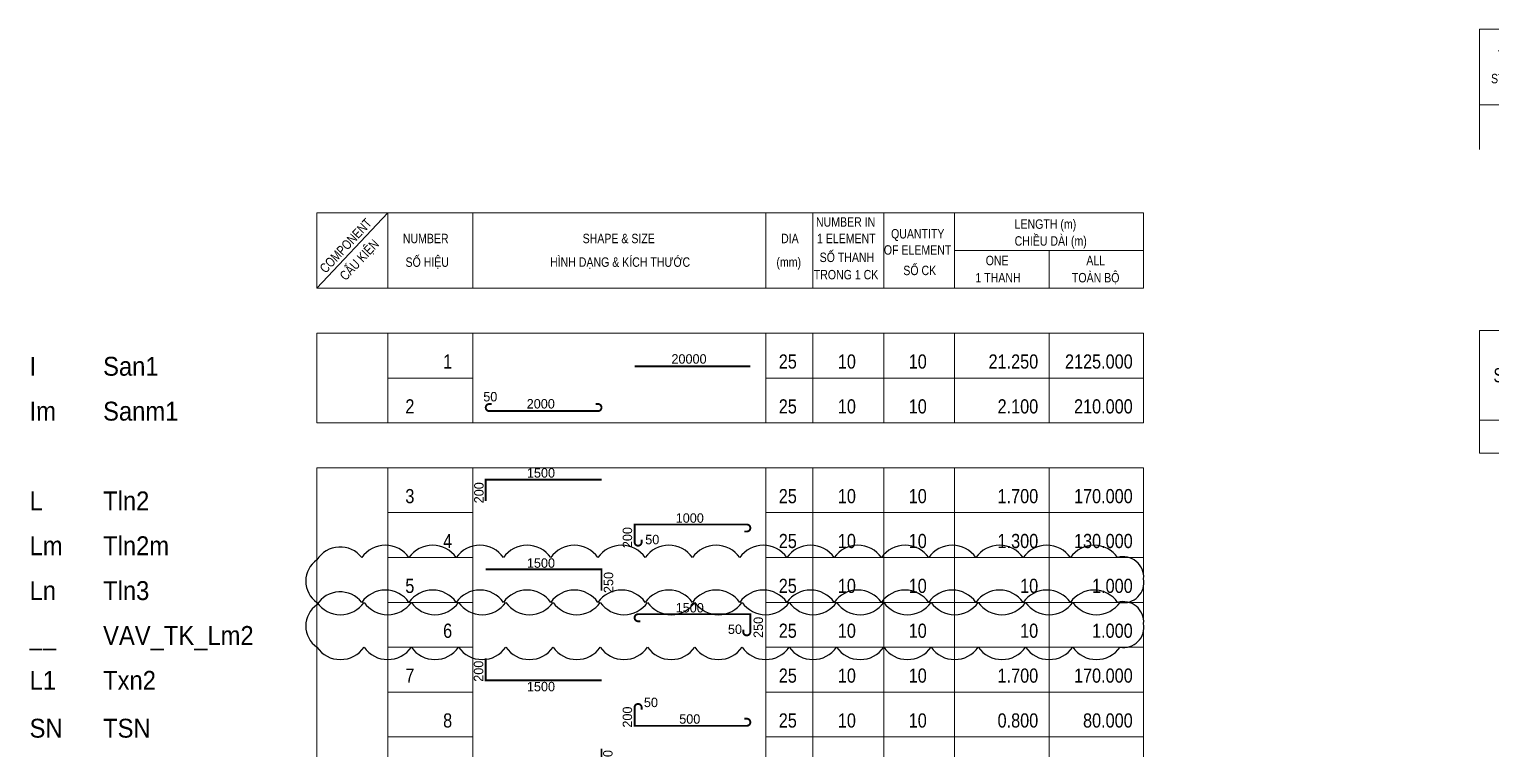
# Model space of a CAD drawing. Header units: millimetres. Extents: x 925681 to 1410834, y 71669 to 296428.
# Drawn here: x 1119095 to 1150030, y 274806 to 290042 of the extents above; entities that cross this region are included whole.
import ezdxf
from ezdxf.enums import TextEntityAlignment as Align

# ---------------------------------------------------------------- set-up
doc = ezdxf.new("R2010")
doc.units = ezdxf.units.MM
doc.header["$LTSCALE"] = 100
for name, color, linetype, lineweight in [('Ap0001_Statistic', 161, 'Continuous', 15), ('Ap0203_T', 243, 'Continuous', 35), ('Ap0310_PSS', 130, 'Continuous', 18), ('Ap0311_H', 8, 'Continuous', 15), ('Ap0314_Kh', 253, 'Continuous', 15), ('Ap0315_FL', 145, 'Continuous', 13)]:
    doc.layers.add(name, color=color, linetype=linetype, lineweight=lineweight)
doc.styles.add('Ap_text tieu de', font='')
doc.styles.add('Ap_Vni-helve', font='', dxfattribs={"width": 0.8, "height": 1})
doc.styles.add('RomanS', font='1.shx')
doc.styles.add('VN', font='')
doc.styles.get('Ap_text tieu de').set_extended_font_data('VNI-Helve-Condense')
doc.styles.get('Ap_Vni-helve').set_extended_font_data('VNI-Helve')
doc.styles.get('VN').set_extended_font_data('VNI-Helve-Condense')

# ---------------------------------------------------------------- blocks, each defined once
blk = doc.blocks.new('*U973')
at = {"const_width": 40}
blk.add_lwpolyline([(3700, -550), (3650, -550, 1), (3650, -700), (5950, -700, 1), (5950, -550), (5900, -550)], format="xyb", dxfattribs=at)
at = {"layer": 'Ap0310_PSS'}
for p, q in [((0, 0), (0, -950)), ((1500, -950), (1500, 0)), ((1500, 0), (1500, -950)), ((3300, -950), (3300, 0)), ((9500, -950), (9500, 0)), ((10500, -950), (10500, 0)), ((12000, -950), (12000, 0)), ((13500, -950), (13500, 0)), ((15500, -950), (15500, 0)), ((17500, 0), (17500, -950))]:
    blk.add_line(p, q, dxfattribs=at)
at = {"layer": 'Ap0311_H'}
for p, q in [((1500, -950), (3300, -950)), ((9500, -950), (17500, -950))]:
    blk.add_line(p, q, dxfattribs=at)
at = {"style": 'RomanS'}
for tag, p in [('M', (3671, -395)), ('D1', (4740, -545))]:
    blk.add_attdef(tag, text='', height=200, rotation=360, dxfattribs=at).set_placement(p, align=Align.MIDDLE)
at = {"style": 'VN'}
blk.add_attdef('SHT', text='', height=300, dxfattribs=at).set_placement((1968, -750), align=Align.CENTER)
at = {"style": 'VN', "flags": 8}
for tag, p in [('PHI', (9968, -750)), ('SOTHANH', (11218, -750)), ('TST', (12718, -750))]:
    blk.add_attdef(tag, text='', height=300, dxfattribs=at).set_placement(p, align=Align.CENTER)
for tag, p in [('L', (15268, -750)), ('LTONG', (17268, -750))]:
    blk.add_attdef(tag, text='', height=300, dxfattribs=at).set_placement(p, align=Align.RIGHT)
blk = doc.blocks.new('*U978')
at = {"const_width": 40}
blk.add_lwpolyline([(3575, -237), (3575, -700), (6025, -700)], dxfattribs=at)
at = {"layer": 'Ap0310_PSS'}
for p, q in [((0, 0), (0, -950)), ((1500, -950), (1500, 0)), ((1500, 0), (1500, -950)), ((3300, -950), (3300, 0)), ((9500, -950), (9500, 0)), ((10500, -950), (10500, 0)), ((12000, -950), (12000, 0)), ((13500, -950), (13500, 0)), ((15500, -950), (15500, 0)), ((17500, 0), (17500, -950))]:
    blk.add_line(p, q, dxfattribs=at)
at = {"layer": 'Ap0311_H'}
for p, q in [((1500, -950), (3300, -950)), ((9500, -950), (17500, -950))]:
    blk.add_line(p, q, dxfattribs=at)
at = {"style": 'VN'}
blk.add_attdef('SHT', text='', height=300, dxfattribs=at).set_placement((1968, -750), align=Align.CENTER)
at = {"style": 'RomanS'}
blk.add_attdef('D1', text='', height=200, rotation=90, dxfattribs=at).set_placement((3422, -507), align=Align.MIDDLE)
at = {"style": 'VN', "flags": 8}
for tag, p in [('PHI', (9968, -750)), ('SOTHANH', (11218, -750)), ('TST', (12718, -750))]:
    blk.add_attdef(tag, text='', height=300, dxfattribs=at).set_placement(p, align=Align.CENTER)
for tag, p in [('L', (15268, -750)), ('LTONG', (17268, -750))]:
    blk.add_attdef(tag, text='', height=300, dxfattribs=at).set_placement(p, align=Align.RIGHT)
at = {"style": 'RomanS'}
blk.add_attdef('D2', text='', height=200, dxfattribs=at).set_placement((4743, -833), align=Align.MIDDLE)
blk = doc.blocks.new('*U982')
at = {"color": 0, "const_width": 40}
blk.add_lwpolyline([(3575, -700), (6025, -700), (6025, -250)], dxfattribs=at)
at = {"layer": 'Ap0310_PSS'}
for p, q in [((0, 0), (0, -950)), ((1500, -950), (1500, 0)), ((1500, 0), (1500, -950)), ((3300, -950), (3300, 0)), ((9500, -950), (9500, 0)), ((10500, -950), (10500, 0)), ((12000, -950), (12000, 0)), ((13500, -950), (13500, 0)), ((15500, -950), (15500, 0)), ((17500, 0), (17500, -950))]:
    blk.add_line(p, q, dxfattribs=at)
at = {"layer": 'Ap0311_H'}
for p, q in [((1500, -950), (3300, -950)), ((9500, -950), (17500, -950))]:
    blk.add_line(p, q, dxfattribs=at)
at = {"style": 'VN'}
blk.add_attdef('SHT', text='', height=300, dxfattribs=at).set_placement((1968, -750), align=Align.CENTER)
at = {"color": 0, "style": 'RomanS'}
blk.add_attdef('D1', text='', height=200, dxfattribs=at).set_placement((4743, -547), align=Align.MIDDLE)
blk.add_attdef('D2', text='', height=200, rotation=90, dxfattribs=at).set_placement((6159, -500), align=Align.MIDDLE)
at = {"style": 'VN', "flags": 8}
for tag, p in [('PHI', (9968, -750)), ('SOTHANH', (11218, -750)), ('TST', (12718, -750))]:
    blk.add_attdef(tag, text='', height=300, dxfattribs=at).set_placement(p, align=Align.CENTER)
for tag, p in [('L', (15268, -750)), ('LTONG', (17268, -750))]:
    blk.add_attdef(tag, text='', height=300, dxfattribs=at).set_placement(p, align=Align.RIGHT)
blk = doc.blocks.new('*U974')
at = {"const_width": 40}
blk.add_lwpolyline([(6725, -700), (9175, -700)], dxfattribs=at)
at = {"layer": 'Ap0310_PSS'}
for p, q in [((0, 0), (0, -950)), ((1500, -950), (1500, 0)), ((1500, 0), (1500, -950)), ((3300, -950), (3300, 0)), ((9500, -950), (9500, 0)), ((10500, -950), (10500, 0)), ((12000, -950), (12000, 0)), ((13500, -950), (13500, 0)), ((15500, -950), (15500, 0)), ((17500, 0), (17500, -950))]:
    blk.add_line(p, q, dxfattribs=at)
at = {"layer": 'Ap0311_H'}
for p, q in [((1500, -950), (3300, -950)), ((9500, -950), (17500, -950))]:
    blk.add_line(p, q, dxfattribs=at)
at = {"style": 'VN'}
blk.add_attdef('SHT', text='', height=300, dxfattribs=at).set_placement((2768, -750), align=Align.CENTER)
at = {"style": 'RomanS', "flags": 8}
blk.add_attdef('D1', text='', height=200, rotation=360, dxfattribs=at).set_placement((7877, -545), align=Align.MIDDLE)
at = {"style": 'VN', "flags": 8}
for tag, p in [('PHI', (9968, -750)), ('SOTHANH', (11218, -750)), ('TST', (12718, -750))]:
    blk.add_attdef(tag, text='', height=300, dxfattribs=at).set_placement(p, align=Align.CENTER)
for tag, p in [('L', (15268, -750)), ('LTONG', (17268, -750))]:
    blk.add_attdef(tag, text='', height=300, dxfattribs=at).set_placement(p, align=Align.RIGHT)
blk = doc.blocks.new('COC')
at = {"layer": 'Ap0310_PSS'}
for p, q in [((0, 1600), (17500, 1600)), ((0, 1600), (0, 0)), ((1500, 1600), (1500, 0)), ((3300, 1600), (3300, 0)), ((9500, 1600), (9500, 0)), ((10500, 1600), (10500, 0)), ((12000, 1600), (12000, 0)), ((13500, 1600), (13500, 0)), ((17500, 1600), (17500, 0)), ((13500, 800), (17500, 800)), ((15500, 800), (15500, 0)), ((0, 0), (17500, 0))]:
    blk.add_line(p, q, dxfattribs=at)
at = {"layer": 'Ap0315_FL'}
blk.add_line((1500, 1600), (0, 0), dxfattribs=at)
at = {"layer": 'Ap0203_T', "style": 'Ap_Vni-helve', "width": 0.8}
for s, p in [('COMPONENT', (186, 305)), ('CAÁU KIEÄN', (610, 149))]:
    blk.add_text(s, height=200, rotation=46.8476, dxfattribs=at).set_placement(p)
for s, p in [('NUMBER IN ', (10565, 1305)), ('QUANTITY', (12154, 1055)), ('LENGTH (m)', (14769, 1260)), ('NUMBER', (1820, 955)), ('SHAPE & SIZE', (5626, 955)), ('DIA', (9826, 955)), (' 1 ELEMENT', (10524, 955)), ('CHIEÀU DAØI (m)', (14769, 903)), ('SOÁ HIEÄU', (1877, 455)), ('HÌNH DAÏNG & KÍCH THÖÔÙC', (4936, 455)), ('(mm)', (9728, 455)), ('SOÁ THANH ', (10642, 556)), (' OF ELEMENT', (11939, 712)), ('ONE', (14157, 489)), ('ALL', (16287, 489)), (' TRONG 1 CK ', (10456, 189)), ('SOÁ CK', (12413, 279)), ('1 THANH', (13940, 125)), ('TOAØN BOÄ', (15982, 125))]:
    blk.add_text(s, height=200, dxfattribs=at).set_placement(p)
blk = doc.blocks.new('*U976')
blk.add_lwpolyline([(6875, -375, 40, 40, 0), (6875, -325, 40, 40, 1), (6725, -325, 40, 40, 0), (6725, -713, 40, 40, 0), (9050, -713, 40, 40, 0), (9100, -713, 40, 40, 1), (9100, -563, 40, 40, 0), (9050, -563, 0, 0, 0)], format="xyseb")
at = {"layer": 'Ap0310_PSS'}
for p, q in [((0, 0), (0, -950)), ((1500, -950), (1500, 0)), ((1500, 0), (1500, -950)), ((3300, -950), (3300, 0)), ((9500, -950), (9500, 0)), ((10500, -950), (10500, 0)), ((12000, -950), (12000, 0)), ((13500, -950), (13500, 0)), ((15500, -950), (15500, 0)), ((17500, 0), (17500, -950))]:
    blk.add_line(p, q, dxfattribs=at)
at = {"layer": 'Ap0311_H'}
for p, q in [((1500, -950), (3300, -950)), ((9500, -950), (17500, -950))]:
    blk.add_line(p, q, dxfattribs=at)
at = {"style": 'RomanS'}
for tag, p in [('M', (7071, -217)), ('D2', (7893, -569))]:
    blk.add_attdef(tag, text='', height=200, dxfattribs=at).set_placement(p, align=Align.MIDDLE)
at = {"style": 'VN'}
blk.add_attdef('SHT', text='', height=300, dxfattribs=at).set_placement((2768, -750), align=Align.CENTER)
at = {"style": 'RomanS'}
blk.add_attdef('D1', text='', height=200, rotation=90, dxfattribs=at).set_placement((6572, -529), align=Align.MIDDLE)
at = {"style": 'VN', "flags": 8}
for tag, p in [('PHI', (9968, -750)), ('SOTHANH', (11218, -750)), ('TST', (12718, -750))]:
    blk.add_attdef(tag, text='', height=300, dxfattribs=at).set_placement(p, align=Align.CENTER)
for tag, p in [('L', (15268, -750)), ('LTONG', (17268, -750))]:
    blk.add_attdef(tag, text='', height=300, dxfattribs=at).set_placement(p, align=Align.RIGHT)
blk = doc.blocks.new('*U971')
at = {"const_width": 40}
blk.add_lwpolyline([(6725, -625), (6725, -250), (9100, -250)], dxfattribs=at)
for points in [[(9050, -400), (9100, -400, 1), (9100, -250)], [(6875, -575), (6875, -625, -1), (6725, -625)]]:
    blk.add_lwpolyline(points, format="xyb", dxfattribs=at)
at = {"layer": 'Ap0310_PSS'}
for p, q in [((0, 0), (0, -950)), ((1500, -950), (1500, 0)), ((1500, 0), (1500, -950)), ((3300, -950), (3300, 0)), ((9500, -950), (9500, 0)), ((10500, -950), (10500, 0)), ((12000, -950), (12000, 0)), ((13500, -950), (13500, 0)), ((15500, -950), (15500, 0)), ((17500, 0), (17500, -950))]:
    blk.add_line(p, q, dxfattribs=at)
at = {"layer": 'Ap0311_H'}
for p, q in [((1500, -950), (3300, -950)), ((9500, -950), (17500, -950))]:
    blk.add_line(p, q, dxfattribs=at)
at = {"style": 'RomanS'}
for tag, p in [('D2', (7893, -114)), ('M', (7099, -569))]:
    blk.add_attdef(tag, text='', height=200, dxfattribs=at).set_placement(p, align=Align.MIDDLE)
at = {"style": 'VN'}
blk.add_attdef('SHT', text='', height=300, dxfattribs=at).set_placement((2768, -750), align=Align.CENTER)
at = {"style": 'RomanS'}
blk.add_attdef('D1', text='', height=200, rotation=90, dxfattribs=at).set_placement((6572, -529), align=Align.MIDDLE)
at = {"style": 'VN', "flags": 8}
for tag, p in [('PHI', (9968, -750)), ('SOTHANH', (11218, -750)), ('TST', (12718, -750))]:
    blk.add_attdef(tag, text='', height=300, dxfattribs=at).set_placement(p, align=Align.CENTER)
for tag, p in [('L', (15268, -750)), ('LTONG', (17268, -750))]:
    blk.add_attdef(tag, text='', height=300, dxfattribs=at).set_placement(p, align=Align.RIGHT)
blk = doc.blocks.new('*U1027')
at = {"const_width": 40}
blk.add_lwpolyline([(3575, -700), (3575, -250), (6025, -250)], dxfattribs=at)
at = {"layer": 'Ap0310_PSS'}
for p, q in [((0, 0), (0, -950)), ((1500, -950), (1500, 0)), ((1500, 0), (1500, -950)), ((3300, -950), (3300, 0)), ((9500, -950), (9500, 0)), ((10500, -950), (10500, 0)), ((12000, -950), (12000, 0)), ((13500, -950), (13500, 0)), ((15500, -950), (15500, 0)), ((17500, 0), (17500, -950))]:
    blk.add_line(p, q, dxfattribs=at)
at = {"layer": 'Ap0311_H'}
for p, q in [((1500, -950), (3300, -950)), ((9500, -950), (17500, -950))]:
    blk.add_line(p, q, dxfattribs=at)
at = {"style": 'RomanS'}
blk.add_attdef('D2', text='', height=200, dxfattribs=at).set_placement((4743, -108), align=Align.MIDDLE)
at = {"style": 'VN'}
blk.add_attdef('SHT', text='', height=300, dxfattribs=at).set_placement((1968, -750), align=Align.CENTER)
at = {"style": 'RomanS'}
blk.add_attdef('D1', text='', height=200, rotation=90, dxfattribs=at).set_placement((3430, -529), align=Align.MIDDLE)
at = {"style": 'VN', "flags": 8}
for tag, p in [('PHI', (9968, -750)), ('SOTHANH', (11218, -750)), ('TST', (12718, -750))]:
    blk.add_attdef(tag, text='', height=300, dxfattribs=at).set_placement(p, align=Align.CENTER)
for tag, p in [('L', (15268, -750)), ('LTONG', (17268, -750))]:
    blk.add_attdef(tag, text='', height=300, dxfattribs=at).set_placement(p, align=Align.RIGHT)
blk = doc.blocks.new('*U980')
at = {"const_width": 40}
blk.add_lwpolyline([(6025, -700), (6025, -250), (3575, -250)], dxfattribs=at)
at = {"layer": 'Ap0310_PSS'}
for p, q in [((0, 0), (0, -950)), ((1500, -950), (1500, 0)), ((1500, 0), (1500, -950)), ((3300, -950), (3300, 0)), ((9500, -950), (9500, 0)), ((10500, -950), (10500, 0)), ((12000, -950), (12000, 0)), ((13500, -950), (13500, 0)), ((15500, -950), (15500, 0)), ((17500, 0), (17500, -950))]:
    blk.add_line(p, q, dxfattribs=at)
at = {"layer": 'Ap0311_H'}
for p, q in [((1500, -950), (3300, -950)), ((9500, -950), (17500, -950))]:
    blk.add_line(p, q, dxfattribs=at)
at = {"style": 'RomanS'}
blk.add_attdef('D2', text='', height=200, dxfattribs=at).set_placement((4743, -117), align=Align.MIDDLE)
at = {"style": 'VN'}
blk.add_attdef('SHT', text='', height=300, dxfattribs=at).set_placement((1968, -750), align=Align.CENTER)
at = {"style": 'RomanS'}
blk.add_attdef('D1', text='', height=200, rotation=90, dxfattribs=at).set_placement((6173, -529), align=Align.MIDDLE)
at = {"style": 'VN', "flags": 8}
for tag, p in [('PHI', (9968, -750)), ('SOTHANH', (11218, -750)), ('TST', (12718, -750))]:
    blk.add_attdef(tag, text='', height=300, dxfattribs=at).set_placement(p, align=Align.CENTER)
for tag, p in [('L', (15268, -750)), ('LTONG', (17268, -750))]:
    blk.add_attdef(tag, text='', height=300, dxfattribs=at).set_placement(p, align=Align.RIGHT)
blk = doc.blocks.new('*U979')
at = {"const_width": 40}
for points in [[(6850, -400), (6800, -400, -1), (6800, -250)], [(9025, -575), (9025, -625, 1), (9175, -625)]]:
    blk.add_lwpolyline(points, format="xyb", dxfattribs=at)
blk.add_lwpolyline([(9175, -625), (9175, -250), (6800, -250)], dxfattribs=at)
at = {"layer": 'Ap0310_PSS'}
for p, q in [((0, 0), (0, -950)), ((1500, -950), (1500, 0)), ((1500, 0), (1500, -950)), ((3300, -950), (3300, 0)), ((9500, -950), (9500, 0)), ((10500, -950), (10500, 0)), ((12000, -950), (12000, 0)), ((13500, -950), (13500, 0)), ((15500, -950), (15500, 0)), ((17500, 0), (17500, -950))]:
    blk.add_line(p, q, dxfattribs=at)
at = {"layer": 'Ap0311_H'}
for p, q in [((1500, -950), (3300, -950)), ((9500, -950), (17500, -950))]:
    blk.add_line(p, q, dxfattribs=at)
at = {"style": 'RomanS'}
for tag, p in [('D2', (7893, -114)), ('M', (8850, -569))]:
    blk.add_attdef(tag, text='', height=200, dxfattribs=at).set_placement(p, align=Align.MIDDLE)
at = {"style": 'VN'}
blk.add_attdef('SHT', text='', height=300, dxfattribs=at).set_placement((2768, -750), align=Align.CENTER)
at = {"style": 'RomanS'}
blk.add_attdef('D1', text='', height=200, rotation=90, dxfattribs=at).set_placement((9343, -529), align=Align.MIDDLE)
at = {"style": 'VN', "flags": 8}
for tag, p in [('PHI', (9968, -750)), ('SOTHANH', (11218, -750)), ('TST', (12718, -750))]:
    blk.add_attdef(tag, text='', height=300, dxfattribs=at).set_placement(p, align=Align.CENTER)
for tag, p in [('L', (15268, -750)), ('LTONG', (17268, -750))]:
    blk.add_attdef(tag, text='', height=300, dxfattribs=at).set_placement(p, align=Align.RIGHT)
blk = doc.blocks.new('VAV_TongHopCap')
at = {"layer": 'Ap0310_PSS'}
for p, q in [((0, 1900), (0, 0)), ((0, 1900), (25000, 1900)), ((1300, 1900), (1300, 0)), ((3300, 1900), (3300, 0)), ((4800, 1900), (4800, 0)), ((14900, 1900), (14900, 0)), ((25000, 1900), (25000, 0)), ((25000, 1200), (4800, 1200)), ((6500, 1200), (6500, 0)), ((8600, 1200), (8600, 0)), ((10700, 1200), (10700, 0)), ((12800, 0), (12800, 1200)), ((16600, 1200), (16600, 0)), ((18700, 1200), (18700, 0)), ((20800, 1200), (20800, 0)), ((22900, 0), (22900, 1200)), ((0, 0), (25000, 0))]:
    blk.add_line(p, q, dxfattribs=at)
at = {"layer": 'Ap0203_T', "style": 'Ap_text tieu de', "width": 0.9}
for s, p in [('TOÅNG', (20189, 1314)), ('MOÃI TAÀNG', (9904, 1314)), ('STT', (590, 711)), ('TEÂN TAÀNG', (2237, 711)), ('SOÁ TAÀNG', (4041, 711)), ('K.LÖÔÏNG', (5561, 614)), ('SOÁ ÑAÀU NEO', (7565, 614)), ('SOÁ ÑAÀU NEO', (9685, 614)), ('SOÁ ÑAÀU NEO', (11696, 614)), ('C.DAØI', (13816, 614)), ('K.LÖÔÏNG', (15698, 614)), ('SOÁ ÑAÀU NEO', (17603, 614)), ('SOÁ ÑAÀU NEO', (19822, 614)), ('SOÁ ÑAÀU NEO', (21834, 614)), ('C.DAØI', (23876, 614)), ('OÁNG KEÕM', (13816, 114)), ('OÁNG KEÕM', (23876, 114)), ('CAÙP (kG)', (5561, 114)), ('3 SÔÏI', (7595, 114)), ('4 SÔÏI', (9731, 114)), ('5 SÔÏI', (11715, 114)), ('CAÙP', (15698, 114)), ('3 SÔÏI', (17623, 114)), ('4 SÔÏI', (19786, 114)), ('5 SÔÏI', (21861, 114))]:
    blk.add_text(s, height=300, dxfattribs=at).set_placement(p, align=Align.BOTTOM_CENTER)
blk = doc.blocks.new('VAV_TongHopCap1')
at = {"layer": 'Ap0310_PSS'}
for p, q in [((0, 0), (25000, 0)), ((0, 0), (0, -700)), ((1300, 0), (1300, -700)), ((3300, 0), (3300, -700)), ((4800, 0), (4800, -700)), ((6500, 0), (6500, -700)), ((8600, 0), (8600, -700)), ((10700, 0), (10700, -700)), ((12800, 0), (12800, -700)), ((14900, 0), (14900, -700)), ((16600, 0), (16600, -700)), ((18700, 0), (18700, -700)), ((20800, 0), (20800, -700)), ((22900, 0), (22900, -700)), ((25000, 0), (25000, -700)), ((0, -700), (25000, -700))]:
    blk.add_line(p, q, dxfattribs=at)
at = {"layer": 'Ap0001_Statistic', "color": 3, "lineweight": 80, "style": 'Ap_text tieu de'}
for tag, p in [('STT', (650, -600)), ('TENTANG', (2289, -600)), ('SOTANG', (4040, -600))]:
    blk.add_attdef(tag, text='', height=250, dxfattribs=at).set_placement(p, align=Align.BOTTOM_CENTER)
for tag, p in [('KLCAP1', (6314, -600)), ('DAUNEO11', (8310, -600)), ('DAUNEO12', (10458, -600)), ('DAUNEO13', (12705, -600)), ('ONG1', (14711, -600)), ('KLCAP2', (16411, -600)), ('DAUNEO21', (18511, -600)), ('DAUNEO22', (20611, -600)), ('DAUNEO23', (22711, -600)), ('ONG2', (24822, -600))]:
    blk.add_attdef(tag, text='', height=250, dxfattribs=at).set_placement(p, align=Align.BOTTOM_RIGHT)
blk = doc.blocks.new('VAV_HT')
at = {"layer": 'Ap0310_PSS'}
for p, q in [((0, 1600), (24056, 1600)), ((0, 1600), (0, 0)), ((1500, 1600), (1500, 0)), ((3300, 1600), (3300, 0)), ((5100, 1600), (5100, 0)), ((11041, 1600), (11041, 0)), ((14351, 1600), (14351, 0)), ((17020, 1600), (17020, 0)), ((19366, 1600), (19366, 0)), ((21711, 1600), (21711, 0)), ((24056, 1600), (24056, 0)), ((5100, 800), (11041, 800)), ((8031, 800), (8031, 0)), ((0, 0), (24056, 0))]:
    blk.add_line(p, q, dxfattribs=at)
at = {"layer": 'Ap0203_T', "style": 'Ap_Vni-helve', "width": 0.8}
for s, p in [('CHIEÀU DAØI ÑÖÔØNG CAÙP(MM)', (6417, 1249)), ('TAÀNG', (389, 955)), ('ÑÖÔØNG CAÙP', (1692, 955)), ('SOÁ SÔÏI CAÙP', (3482, 955)), ('TENDON LENGTH (MM)', (6694, 953)), ('CHIEÀU DAØI SÔÏI CAÙP(MM)', (11311, 955)), ('KHOÁI LÖÔÏNG CAÙP (kG)', (14399, 955)), ('SOÁ ÑAÀU NEO 3 SÔÏI', (17120, 955)), ('SOÁ ÑAÀU NEO 4 SÔÏI', (19465, 955)), ('SOÁ ÑAÀU NEO 5 SÔÏI', (21811, 955)), ('STOREY', (245, 455)), ('TENDON', (1877, 455)), ('No STRANDS', (3438, 455)), ('TREÂN BAÛN VEÕ', (5725, 450)), ('THI COÂNG', (8882, 450)), ('LENGTH OF STRANDS (MM)', (11117, 455)), ('WEIGHT (kG)', (15029, 455)), ('3 STRAND - ENDS', (17189, 455)), ('4 STRAND - ENDS', (19534, 455)), ('5 STRAND - ENDS', (21880, 455)), ('MEASURE ON DRAWING', (5205, 118)), ('ON SITE', (8982, 118))]:
    blk.add_text(s, height=200, dxfattribs=at).set_placement(p)
blk = doc.blocks.new('VAV_TS')
at = {"layer": 'Ap0310_PSS'}
for p, q in [((0, 0), (0, -950)), ((1500, -950), (1500, 0)), ((1500, 0), (1500, -950)), ((3300, -950), (3300, 0)), ((5100, -950), (5100, 0)), ((8031, -950), (8031, 0)), ((11041, -950), (11041, 0)), ((24056, 17), (24056, -933)), ((14351, -950), (14351, 0)), ((17020, 0), (17020, -950)), ((19366, 0), (19366, -950)), ((21711, 0), (21711, -950))]:
    blk.add_line(p, q, dxfattribs=at)
at = {"layer": 'Ap0311_H'}
blk.add_line((1500, -950), (24056, -950), dxfattribs=at)
at = {"style": 'VN'}
for tag, p in [('SH', (2381, -750)), ('SSOI', (4157, -750))]:
    blk.add_attdef(tag, text='', height=300, dxfattribs=at).set_placement(p, align=Align.CENTER)
for tag, p in [('DAI1', (7605, -750)), ('DAI2', (10636, -750))]:
    blk.add_attdef(tag, text='', height=300, dxfattribs=at).set_placement(p, align=Align.RIGHT)
at = {"style": 'VN', "flags": 8}
for tag, p in [('DAI3', (14090, -750)), ('KHLUONG', (16759, -750)), ('NEO3', (19105, -750)), ('NEO4', (21450, -750)), ('NEO5', (23796, -750))]:
    blk.add_attdef(tag, text='', height=300, dxfattribs=at).set_placement(p, align=Align.RIGHT)

msp = doc.modelspace()

# ---------------------------------------------------------------- linework, layer by layer
at = {"layer": 'Ap0310_PSS'}
for p, q in [((1125182.5, 283606), (1142682.5, 283606)), ((1142682.5, 281706), (1125182.5, 281706)), ((1125182.5, 280756), (1142682.5, 280756))]:
    msp.add_line(p, q, dxfattribs=at)
at = {"layer": 'Defpoints', "color": 1}
for points in [[(1125182.5, 277906, 0.5205671), (1126182.5, 277906, 0.5205671), (1127182.5, 277906, 0.5205671), (1128182.5, 277906, 0.5205671), (1129182.5, 277906, 0.5205671), (1130182.5, 277906, 0.5205671), (1131182.5, 277906, 0.5205671), (1132182.5, 277906, 0.5205671), (1133182.5, 277906, 0.5205671), (1134182.5, 277906, 0.5205671), (1135182.5, 277906, 0.5205671), (1136182.5, 277906, 0.5205671), (1137182.5, 277906, 0.5205671), (1138182.5, 277906, 0.5205671), (1139182.5, 277906, 0.5205671), (1140182.5, 277906, 0.5205671), (1141182.5, 277906, 0.5205671), (1142182.5, 277906, 0.5205671), (1142682.5, 278406, 0.5205671), (1142132.5, 278856, 0.5205671), (1141132.5, 278856, 0.5205671), (1140132.5, 278856, 0.5205671), (1139132.5, 278856, 0.5205671), (1138132.5, 278856, 0.5205671), (1137132.5, 278856, 0.5205671), (1136132.5, 278856, 0.5205671), (1135132.5, 278856, 0.5205671), (1134132.5, 278856, 0.5205671), (1133132.5, 278856, 0.5205671), (1132132.5, 278856, 0.5205671), (1131132.5, 278856, 0.5205671), (1130132.5, 278856, 0.5205671), (1129132.5, 278856, 0.5205671), (1128132.5, 278856, 0.5205671), (1127132.5, 278856, 0.5205671), (1126132.5, 278856, 0.5205671), (1125182.5, 278806, 0.5205671)], [(1125182.5, 276956, 0.5205671), (1126182.5, 276956, 0.5205671), (1127182.5, 276956, 0.5205671), (1128182.5, 276956, 0.5205671), (1129182.5, 276956, 0.5205671), (1130182.5, 276956, 0.5205671), (1131182.5, 276956, 0.5205671), (1132182.5, 276956, 0.5205671), (1133182.5, 276956, 0.5205671), (1134182.5, 276956, 0.5205671), (1135182.5, 276956, 0.5205671), (1136182.5, 276956, 0.5205671), (1137182.5, 276956, 0.5205671), (1138182.5, 276956, 0.5205671), (1139182.5, 276956, 0.5205671), (1140182.5, 276956, 0.5205671), (1141182.5, 276956, 0.5205671), (1142182.5, 276956, 0.5205671), (1142682.5, 277456, 0.5205671), (1142132.5, 277906, 0.5205671), (1141132.5, 277906, 0.5205671), (1140132.5, 277906, 0.5205671), (1139132.5, 277906, 0.5205671), (1138132.5, 277906, 0.5205671), (1137132.5, 277906, 0.5205671), (1136132.5, 277906, 0.5205671), (1135132.5, 277906, 0.5205671), (1134132.5, 277906, 0.5205671), (1133132.5, 277906, 0.5205671), (1132132.5, 277906, 0.5205671), (1131132.5, 277906, 0.5205671), (1130132.5, 277906, 0.5205671), (1129132.5, 277906, 0.5205671), (1128132.5, 277906, 0.5205671), (1127132.5, 277906, 0.5205671), (1126132.5, 277906, 0.5205671), (1125182.5, 277856, 0.5205671)]]:
    msp.add_lwpolyline(points, format="xyb", close=True, dxfattribs=at)

# ---------------------------------------------------------------- block references
msp.add_blockref('VAV_HT', (1149790, 288441.9))
at = {"layer": 'Ap0001_Statistic', "color": 3, "lineweight": 80}
ref = msp.add_blockref('VAV_TS', (1149790, 288441.9), dxfattribs=at)
ref.add_attrib('SH', '1', dxfattribs={"layer": '0', "height": 300, "style": 'VN'}).set_placement((1152171.2, 287691.9), align=Align.CENTER)
ref.add_attrib('DAI3', '2', dxfattribs={"layer": '0', "height": 300, "style": 'VN'}).set_placement((1163879.7, 287691.9), align=Align.RIGHT)
ref.add_attrib('SSOI', '3', dxfattribs={"layer": '0', "height": 300, "style": 'VN'}).set_placement((1153946.6, 287691.9), align=Align.CENTER)
ref.add_attrib('DAI1', '4', dxfattribs={"layer": '0', "height": 300, "style": 'VN'}).set_placement((1157394.6, 287691.9), align=Align.RIGHT)
ref.add_attrib('DAI2', '5', dxfattribs={"layer": '0', "height": 300, "style": 'VN'}).set_placement((1160426.1, 287691.9), align=Align.RIGHT)
ref.add_attrib('KHLUONG', '6', dxfattribs={"layer": '0', "height": 300, "style": 'VN'}).set_placement((1166549.4, 287691.9), align=Align.RIGHT)
ref.add_attrib('NEO3', '7', dxfattribs={"layer": '0', "height": 300, "style": 'VN'}).set_placement((1168894.7, 287691.9), align=Align.RIGHT)
ref.add_attrib('NEO4', '8', dxfattribs={"layer": '0', "height": 300, "style": 'VN'}).set_placement((1171240.1, 287691.9), align=Align.RIGHT)
ref.add_attrib('NEO5', '9', dxfattribs={"layer": '0', "height": 300, "style": 'VN'}).set_placement((1173585.5, 287691.9), align=Align.RIGHT)
ref = msp.add_blockref('*U974', (1125182.5, 283606), dxfattribs=at)
ref.add_attrib('D1', '20000', dxfattribs={"layer": '0', "height": 200, "rotation": 360, "style": 'RomanS'}).set_placement((1133059.7, 283060.9), align=Align.MIDDLE)
ref.add_attrib('SHT', '1', dxfattribs={"layer": '0', "height": 300, "style": 'VN'}).set_placement((1127951, 282856), align=Align.CENTER)
ref.add_attrib('SOTHANH', '10', dxfattribs={"layer": '0', "height": 300, "style": 'VN'}).set_placement((1136401, 282856), align=Align.CENTER)
ref.add_attrib('PHI', '25', dxfattribs={"layer": '0', "height": 300, "style": 'VN'}).set_placement((1135151, 282856), align=Align.CENTER)
ref.add_attrib('TST', '10', dxfattribs={"layer": '0', "height": 300, "style": 'VN'}).set_placement((1137901, 282856), align=Align.CENTER)
ref.add_attrib('L', '21.250', dxfattribs={"layer": '0', "height": 300, "style": 'VN'}).set_placement((1140451, 282856), align=Align.RIGHT)
ref.add_attrib('LTONG', '2125.000', dxfattribs={"layer": '0', "height": 300, "style": 'VN'}).set_placement((1142451, 282856), align=Align.RIGHT)
at = {"layer": 'Ap0001_Statistic'}
for name in ['VAV_TongHopCap', 'VAV_TongHopCap1']:
    msp.add_blockref(name, (1149790, 281764.7), dxfattribs=at)
at = {"layer": 'Ap0001_Statistic', "color": 3, "lineweight": 80}
ref = msp.add_blockref('*U973', (1125182.5, 282656), dxfattribs=at)
ref.add_attrib('D1', '2000', dxfattribs={"layer": '0', "height": 200, "rotation": 360, "style": 'RomanS', "flags": 8}).set_placement((1129922.2, 282110.9), align=Align.MIDDLE)
ref.add_attrib('M', '50', dxfattribs={"layer": '0', "height": 200, "rotation": 360, "style": 'RomanS'}).set_placement((1128853.7, 282260.9), align=Align.MIDDLE)
ref.add_attrib('SHT', '2', dxfattribs={"layer": '0', "height": 300, "style": 'VN'}).set_placement((1127151, 281906), align=Align.CENTER)
ref.add_attrib('SOTHANH', '10', dxfattribs={"layer": '0', "height": 300, "style": 'VN', "flags": 8}).set_placement((1136401, 281906), align=Align.CENTER)
ref.add_attrib('PHI', '25', dxfattribs={"layer": '0', "height": 300, "style": 'VN', "flags": 8}).set_placement((1135151, 281906), align=Align.CENTER)
ref.add_attrib('TST', '10', dxfattribs={"layer": '0', "height": 300, "style": 'VN', "flags": 8}).set_placement((1137901, 281906), align=Align.CENTER)
ref.add_attrib('L', '2.100', dxfattribs={"layer": '0', "height": 300, "style": 'VN', "flags": 8}).set_placement((1140451, 281906), align=Align.RIGHT)
ref.add_attrib('LTONG', '210.000', dxfattribs={"layer": '0', "height": 300, "style": 'VN', "flags": 8}).set_placement((1142451, 281906), align=Align.RIGHT)
ref = msp.add_blockref('*U1027', (1125182.5, 280756), dxfattribs=at)
ref.add_attrib('D1', '200', dxfattribs={"layer": '0', "height": 200, "rotation": 90, "style": 'RomanS', "flags": 8}).set_placement((1128612.1, 280227.5), align=Align.MIDDLE)
ref.add_attrib('D2', '1500', dxfattribs={"layer": '0', "height": 200, "style": 'RomanS', "flags": 8}).set_placement((1129926, 280647.7), align=Align.MIDDLE)
ref.add_attrib('SHT', '3', dxfattribs={"layer": '0', "height": 300, "style": 'VN'}).set_placement((1127151, 280006), align=Align.CENTER)
ref.add_attrib('PHI', '25', dxfattribs={"layer": '0', "height": 300, "style": 'VN', "flags": 8}).set_placement((1135151, 280006), align=Align.CENTER)
ref.add_attrib('SOTHANH', '10', dxfattribs={"layer": '0', "height": 300, "style": 'VN', "flags": 8}).set_placement((1136401, 280006), align=Align.CENTER)
ref.add_attrib('TST', '10', dxfattribs={"layer": '0', "height": 300, "style": 'VN', "flags": 8}).set_placement((1137901, 280006), align=Align.CENTER)
ref.add_attrib('L', '1.700', dxfattribs={"layer": '0', "height": 300, "style": 'VN', "flags": 8}).set_placement((1140451, 280006), align=Align.RIGHT)
ref.add_attrib('LTONG', '170.000', dxfattribs={"layer": '0', "height": 300, "style": 'VN', "flags": 8}).set_placement((1142451, 280006), align=Align.RIGHT)
at = {"layer": 'Ap0001_Statistic'}
ref = msp.add_blockref('*U971', (1125182.5, 279806), dxfattribs=at)
ref.add_attrib('D1', '200', dxfattribs={"layer": '0', "height": 200, "rotation": 90, "style": 'RomanS'}).set_placement((1131754.8, 279277.5), align=Align.MIDDLE)
ref.add_attrib('D2', '1000', dxfattribs={"layer": '0', "height": 200, "style": 'RomanS'}).set_placement((1133076, 279692.3), align=Align.MIDDLE)
ref.add_attrib('SHT', '4', dxfattribs={"layer": '0', "height": 300, "style": 'VN'}).set_placement((1127951, 279056), align=Align.CENTER)
ref.add_attrib('PHI', '25', dxfattribs={"layer": '0', "height": 300, "style": 'VN'}).set_placement((1135151, 279056), align=Align.CENTER)
ref.add_attrib('SOTHANH', '10', dxfattribs={"layer": '0', "height": 300, "style": 'VN'}).set_placement((1136401, 279056), align=Align.CENTER)
ref.add_attrib('TST', '10', dxfattribs={"layer": '0', "height": 300, "style": 'VN'}).set_placement((1137901, 279056), align=Align.CENTER)
ref.add_attrib('L', '1.300', dxfattribs={"layer": '0', "height": 300, "style": 'VN'}).set_placement((1140451, 279056), align=Align.RIGHT)
ref.add_attrib('LTONG', '130.000', dxfattribs={"layer": '0', "height": 300, "style": 'VN'}).set_placement((1142451, 279056), align=Align.RIGHT)
ref.add_attrib('M', '50', dxfattribs={"layer": '0', "height": 200, "style": 'RomanS'}).set_placement((1132281.8, 279236.6), align=Align.MIDDLE)
for name, p, values in [('*U980', (1125182.5, 278856), {'D1': '250', 'D2': '1500', 'SHT': '5', 'PHI': '25', 'SOTHANH': '10', 'TST': '10', 'L': '10', 'LTONG': '1.000'}), ('*U979', (1125182.5, 277906), {'D1': '250', 'D2': '1500', 'SHT': '6', 'PHI': '25', 'SOTHANH': '10', 'TST': '10', 'L': '10', 'LTONG': '1.000', 'M': '50'})]:
    msp.add_blockref(name, p, dxfattribs=at).add_auto_attribs(values)
at = {"layer": 'Ap0001_Statistic', "color": 3, "lineweight": 80}
ref = msp.add_blockref('*U978', (1125182.5, 276956), dxfattribs=at)
ref.add_attrib('D1', '200', dxfattribs={"layer": '0', "height": 200, "rotation": 90, "style": 'RomanS', "flags": 8}).set_placement((1128604.8, 276448.7), align=Align.MIDDLE)
ref.add_attrib('D2', '1500', dxfattribs={"layer": '0', "height": 200, "style": 'RomanS', "flags": 8}).set_placement((1129926, 276123.2), align=Align.MIDDLE)
ref.add_attrib('SHT', '7', dxfattribs={"layer": '0', "height": 300, "style": 'VN'}).set_placement((1127151, 276206), align=Align.CENTER)
ref.add_attrib('SOTHANH', '10', dxfattribs={"layer": '0', "height": 300, "style": 'VN', "flags": 8}).set_placement((1136401, 276206), align=Align.CENTER)
ref.add_attrib('PHI', '25', dxfattribs={"layer": '0', "height": 300, "style": 'VN', "flags": 8}).set_placement((1135151, 276206), align=Align.CENTER)
ref.add_attrib('TST', '10', dxfattribs={"layer": '0', "height": 300, "style": 'VN', "flags": 8}).set_placement((1137901, 276206), align=Align.CENTER)
ref.add_attrib('L', '1.700', dxfattribs={"layer": '0', "height": 300, "style": 'VN', "flags": 8}).set_placement((1140451, 276206), align=Align.RIGHT)
ref.add_attrib('LTONG', '170.000', dxfattribs={"layer": '0', "height": 300, "style": 'VN', "flags": 8}).set_placement((1142451, 276206), align=Align.RIGHT)
at = {"layer": 'Ap0001_Statistic'}
ref = msp.add_blockref('*U976', (1125182.5, 276006), dxfattribs=at)
ref.add_attrib('D1', '200', dxfattribs={"layer": '0', "height": 200, "rotation": 90, "style": 'RomanS'}).set_placement((1131754.8, 275477.5), align=Align.MIDDLE)
ref.add_attrib('D2', '500', dxfattribs={"layer": '0', "height": 200, "style": 'RomanS'}).set_placement((1133076, 275436.8), align=Align.MIDDLE)
ref.add_attrib('SHT', '8', dxfattribs={"layer": '0', "height": 300, "style": 'VN'}).set_placement((1127951, 275256), align=Align.CENTER)
ref.add_attrib('PHI', '25', dxfattribs={"layer": '0', "height": 300, "style": 'VN'}).set_placement((1135151, 275256), align=Align.CENTER)
ref.add_attrib('SOTHANH', '10', dxfattribs={"layer": '0', "height": 300, "style": 'VN'}).set_placement((1136401, 275256), align=Align.CENTER)
ref.add_attrib('TST', '10', dxfattribs={"layer": '0', "height": 300, "style": 'VN'}).set_placement((1137901, 275256), align=Align.CENTER)
ref.add_attrib('L', '0.800', dxfattribs={"layer": '0', "height": 300, "style": 'VN'}).set_placement((1140451, 275256), align=Align.RIGHT)
ref.add_attrib('LTONG', '80.000', dxfattribs={"layer": '0', "height": 300, "style": 'VN'}).set_placement((1142451, 275256), align=Align.RIGHT)
ref.add_attrib('M', '50', dxfattribs={"layer": '0', "height": 200, "style": 'RomanS'}).set_placement((1132253.9, 275788.7), align=Align.MIDDLE)
at = {"layer": 'Ap0001_Statistic', "lineweight": 80}
ref = msp.add_blockref('*U982', (1125182.5, 275056), dxfattribs=at)
ref.add_attrib('D1', '200', dxfattribs={"layer": '0', "color": 0, "height": 200, "style": 'RomanS', "flags": 8}).set_placement((1129926, 274509.4), align=Align.MIDDLE)
ref.add_attrib('D2', '250', dxfattribs={"layer": '0', "color": 0, "height": 200, "rotation": 90, "style": 'RomanS', "flags": 8}).set_placement((1131341.8, 274556), align=Align.MIDDLE)
ref.add_attrib('SHT', '9', dxfattribs={"layer": '0', "height": 300, "style": 'VN'}).set_placement((1127151, 274306), align=Align.CENTER)
ref.add_attrib('SOTHANH', '10', dxfattribs={"layer": '0', "height": 300, "style": 'VN', "flags": 8}).set_placement((1136401, 274306), align=Align.CENTER)
ref.add_attrib('PHI', '25', dxfattribs={"layer": '0', "height": 300, "style": 'VN', "flags": 8}).set_placement((1135151, 274306), align=Align.CENTER)
ref.add_attrib('TST', '10', dxfattribs={"layer": '0', "height": 300, "style": 'VN', "flags": 8}).set_placement((1137901, 274306), align=Align.CENTER)
ref.add_attrib('L', '0.450', dxfattribs={"layer": '0', "height": 300, "style": 'VN', "flags": 8}).set_placement((1140451, 274306), align=Align.RIGHT)
ref.add_attrib('LTONG', '45.000', dxfattribs={"layer": '0', "height": 300, "style": 'VN', "flags": 8}).set_placement((1142451, 274306), align=Align.RIGHT)
at = {"layer": 'Ap0310_PSS'}
msp.add_blockref('COC', (1125182.5, 284556), dxfattribs=at)

# ---------------------------------------------------------------- texts
at = {"layer": 'Ap0314_Kh', "style": 'Ap_Vni-helve', "width": 0.9}
for s, p in [('I', (1119102.3, 282705)), ('San1', (1120658.4, 282705)), ('Im', (1119102.3, 281755)), ('Sanm1', (1120658.4, 281755)), ('Tln2', (1120658.4, 279855)), ('L', (1119102.3, 279855)), ('Lm', (1119102.3, 278905)), ('Tln2m', (1120658.4, 278905)), ('Ln', (1119102.3, 277955)), ('Tln3', (1120658.4, 277955)), ('VAV_TK_Lm2', (1120658.4, 277005)), ('__', (1119102.3, 277005)), ('L1', (1119102.3, 276055)), ('Txn2', (1120658.4, 276055)), ('SN', (1119102.3, 275041.9)), ('TSN', (1120658.4, 275041.9))]:
    msp.add_text(s, height=400, dxfattribs=at).set_placement(p)

doc.saveas('drawing.dxf')
